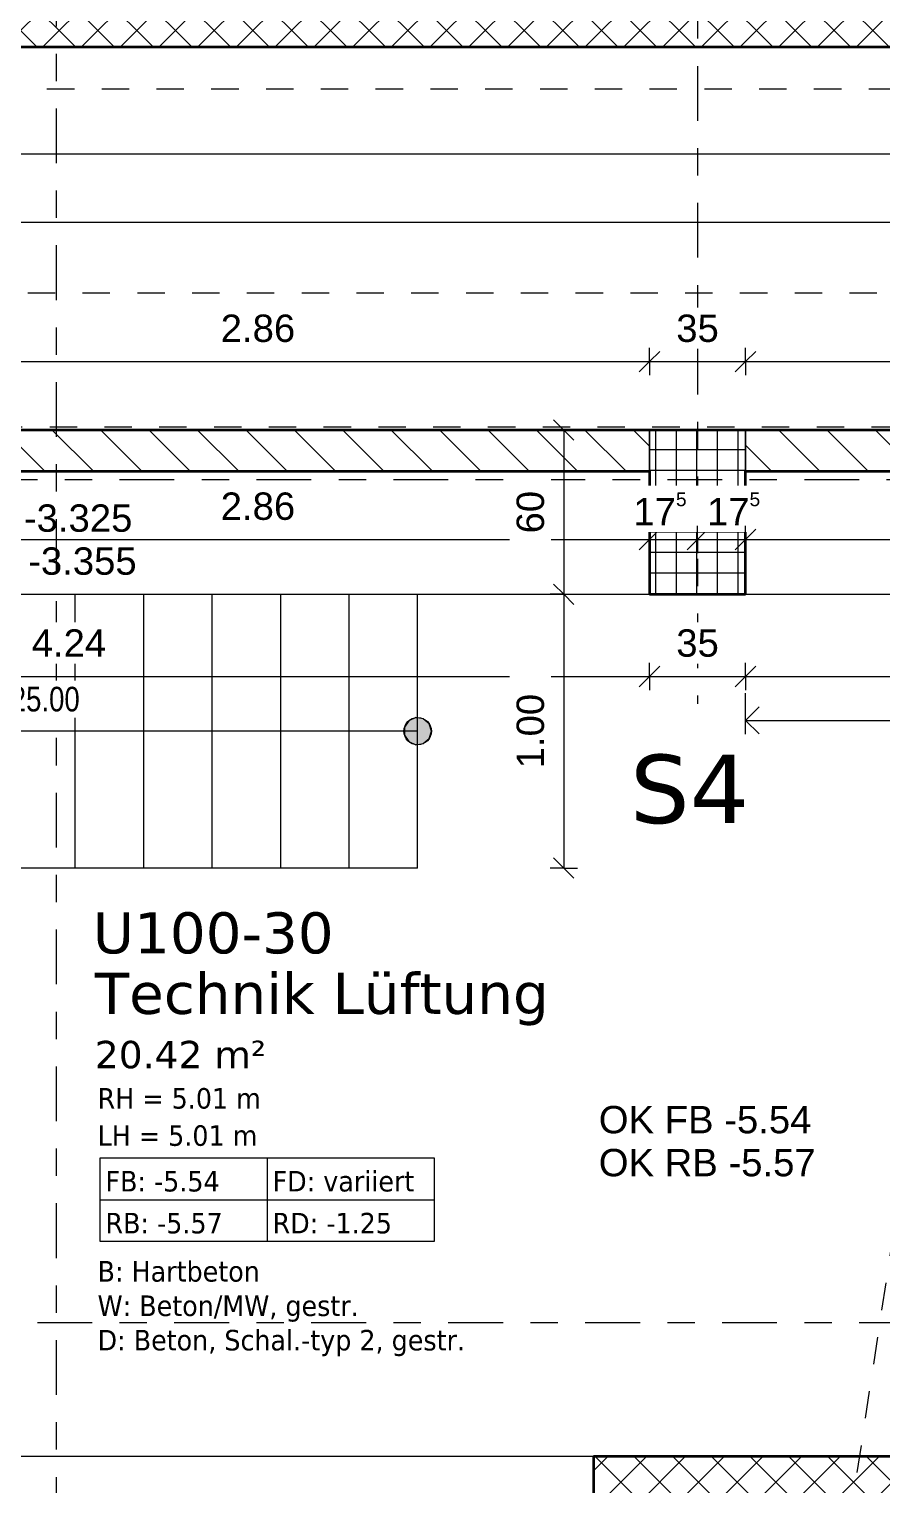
# Model space of a CAD drawing. Header units: metres. Extents: x -86 to 44, y -23 to 39.
# Drawn here: x -19.84 to -16.73, y 12.72 to 18.04 of the extents above; entities that cross this region are included whole.
import ezdxf

# ---------------------------------------------------------------- set-up
doc = ezdxf.new("R2010")
doc.units = ezdxf.units.M
for name, pattern in [('_Rasterlinie_', [0.375, 0.2, -0.05, 0.075, -0.05]), ('_Verdeckte Linien_', [0.15, 0.1, -0.05]), ('Strichpunkt - Fein', [0.2, 0.1, -0.05, 0, -0.05])]:
    doc.linetypes.add(name, pattern=pattern)
for name, color, linetype, lineweight in [('A-____-____-DIMS', 7, 'Continuous', 5), ('A-____-____-DIMS-50', 7, 'Continuous', 5), ('A-AREA-____-IDEN', 7, 'Continuous', 5), ('A-DETL-____-HDLN', 7, '_Verdeckte Linien_', 9), ('A-DETL-GENF-HDLN', 7, '_Verdeckte Linien_', 9), ('A-DETL-GENF-OTLN', 7, 'Continuous', 9), ('A-FLOR-____-OTLN', 7, 'Continuous', 9), ('A-WALL-____-MCUT', 7, 'Continuous', 35), ('A-WALL-____-PATT', 7, 'Continuous', 35), ('G-____-____-DIMS', 7, 'Continuous', 5), ('S-COLS-____-MCUT', 7, 'Continuous', 35), ('S-COLS-____-OTLN', 7, 'Continuous', 9), ('S-GRID-____-OTLN', 7, 'Continuous', 5), ('S-STRS-____-IDEN', 7, 'Continuous', 9), ('S-STRS-____-OTLN', 7, 'Continuous', 9)]:
    doc.layers.add(name, color=color, linetype=linetype, lineweight=lineweight)
doc.layers.add('A-DETL-____-OTLN', color=5, linetype='Continuous', lineweight=9, true_color=0x0000ff)
doc.layers.add('S-GRID-____-IDEN', color=7, linetype='Continuous', lineweight=9, true_color=0x5555aa)
doc.styles.add('Arial_1', font='arial.ttf', dxfattribs={"height": 0.1})
doc.styles.add('Arial_4', font='arial.ttf', dxfattribs={"width": 0.8, "height": 0.09})
doc.styles.add('Verdana_2', font='verdana.ttf', dxfattribs={"height": 0.1})
doc.styles.add('Verdana_3', font='verdana.ttf', dxfattribs={"width": 0.9, "height": 0.075})
doc.styles.add('Verdana_4', font='verdana.ttf', dxfattribs={"height": 0.15})
doc.styles.add('Verdana_B', font='verdana.ttf', dxfattribs={"height": 0.25})
doc.dimstyles.new('Arial_2_00mm_fein', dxfattribs={"dimscale": 0.3048, "dimtxt": 0.102026, "dimasz": 0.246063, "dimexe": 0.164042, "dimexo": 0.0625, "dimgap": 0.123031, "dimtad": 1, "dimdec": 1, "dimlfac": 100, "dimrnd": 0.5, "dimdsep": 46, "dimtxsty": 'Arial_1', "dimblk1": 'OBLIQUE', "dimblk2": 'OBLIQUE', "dimsah": 1, "dimcen": 0.09, "dimazin": 0, "dimtfac": 1, "dimtdec": 4, "dimtix": 1, "dimtmove": 0, "dimatfit": 3, "dimfxl": 0.164042, "dimfxlon": 1, "dimtvp": 1, "dimtfill": 1, "dimtolj": 1, "dimtzin": 0, "dimarcsym": 2})
doc.dimstyles.new('Arial_2_00mm_fein_2', dxfattribs={"dimscale": 0.3048, "dimtxt": 0.102026, "dimasz": 0.246063, "dimexe": 0.164042, "dimexo": 0.0625, "dimgap": 0.123031, "dimtad": 1, "dimrnd": 0.005, "dimzin": 0, "dimdsep": 46, "dimtxsty": 'Arial_1', "dimblk1": 'OBLIQUE', "dimblk2": 'OBLIQUE', "dimsah": 1, "dimcen": 0.09, "dimazin": 0, "dimtfac": 1, "dimtdec": 4, "dimtix": 1, "dimtmove": 0, "dimatfit": 3, "dimfxl": 0.164042, "dimfxlon": 1, "dimtvp": 1, "dimtfill": 1, "dimtolj": 1, "dimtzin": 0, "dimarcsym": 2})
doc.dimstyles.new('SUB_Rohbau_fein', dxfattribs={"dimscale": 0.3048, "dimtxt": 0.102026, "dimasz": 0.246063, "dimexe": 0.164042, "dimexo": 0.0625, "dimgap": 0.123031, "dimtad": 1, "dimdec": 1, "dimlfac": 100, "dimrnd": 0.5, "dimdsep": 46, "dimtxsty": 'Arial_1', "dimblk1": 'OBLIQUE', "dimblk2": 'OBLIQUE', "dimsah": 1, "dimcen": 0.09, "dimazin": 0, "dimtfac": 1, "dimtdec": 4, "dimtix": 1, "dimtmove": 0, "dimatfit": 3, "dimfxl": 0.164042, "dimfxlon": 1, "dimtvp": 1, "dimtfill": 1, "dimtolj": 1, "dimtzin": 0, "dimarcsym": 2})
doc.dimstyles.new('SUB_Rohbau_fein_1', dxfattribs={"dimscale": 0.3048, "dimtxt": 0.102026, "dimasz": 0.246063, "dimexe": 0.164042, "dimexo": 0.0625, "dimgap": 0.123031, "dimtad": 1, "dimrnd": 0.005, "dimzin": 0, "dimdsep": 46, "dimtxsty": 'Arial_1', "dimblk1": 'OBLIQUE', "dimblk2": 'OBLIQUE', "dimsah": 1, "dimcen": 0.09, "dimazin": 0, "dimtfac": 1, "dimtdec": 4, "dimtix": 1, "dimtmove": 0, "dimatfit": 3, "dimfxl": 0.164042, "dimfxlon": 1, "dimtvp": 1, "dimtfill": 1, "dimtolj": 1, "dimtzin": 0, "dimarcsym": 2})
doc.dimstyles.new('SUB_Rohbau_fein_3', dxfattribs={"dimscale": 0.3048, "dimtxt": 0.102026, "dimasz": 0.246063, "dimexe": 0.164042, "dimexo": 0.0625, "dimgap": 0.123031, "dimtad": 1, "dimdec": 1, "dimlfac": 100, "dimrnd": 0.5, "dimdsep": 46, "dimtxsty": 'Arial_1', "dimblk1": 'OBLIQUE', "dimblk2": 'OBLIQUE', "dimsah": 1, "dimcen": 0.09, "dimazin": 0, "dimtfac": 1, "dimtdec": 4, "dimtix": 1, "dimtmove": 2, "dimatfit": 3, "dimfxl": 0.164042, "dimfxlon": 1, "dimtvp": 1, "dimtfill": 1, "dimtolj": 1, "dimtzin": 0, "dimarcsym": 2})
doc.dimstyles.new('SUB_Rohbau_fein_6', dxfattribs={"dimscale": 0.3048, "dimtxt": 0.102026, "dimasz": 0.246063, "dimexe": 0.164042, "dimexo": 0.0625, "dimgap": 0.123031, "dimtad": 1, "dimdec": 1, "dimlfac": 100, "dimrnd": 0.5, "dimdsep": 46, "dimtxsty": 'Arial_1', "dimblk1": 'OBLIQUE', "dimblk2": 'OBLIQUE', "dimsah": 1, "dimcen": 0.09, "dimazin": 0, "dimtfac": 1, "dimtdec": 4, "dimtix": 1, "dimtmove": 0, "dimatfit": 3, "dimfxl": 0.164042, "dimfxlon": 1, "dimtvp": 1, "dimtfill": 1, "dimtolj": 1, "dimtzin": 0, "dimarcsym": 2})
doc.dimstyles.new('SUB_Rohbau_fein_7', dxfattribs={"dimscale": 0.3048, "dimtxt": 0.102026, "dimasz": 0.246063, "dimexe": 0.164042, "dimexo": 0.0625, "dimgap": 0.123031, "dimtad": 1, "dimrnd": 0.005, "dimzin": 0, "dimdsep": 46, "dimtxsty": 'Arial_1', "dimblk1": 'OBLIQUE', "dimblk2": 'OBLIQUE', "dimsah": 1, "dimcen": 0.09, "dimazin": 0, "dimtfac": 1, "dimtdec": 4, "dimtix": 1, "dimtmove": 0, "dimatfit": 3, "dimfxl": 0.164042, "dimfxlon": 1, "dimtvp": 1, "dimtfill": 1, "dimtolj": 1, "dimtzin": 0, "dimarcsym": 2})
pattern_1 = [(315, (0, 0), (0.08838835, 0.08838835), [])]
pattern_2 = [(45, (0, 0), (-0.07071068, 0.07071068), []), (135, (0, 0), (-0.07071068, -0.07071068), [])]

# ---------------------------------------------------------------- blocks, each defined once
blk = doc.blocks.new('Rampenpfeil - Geschnitten-31193017--01_UG_OK_FFB_AF')
at = {"layer": 'A-DETL-GENF-HDLN'}
blk.add_line((18.6248, 2.8275), (9.881, 4.1549), dxfattribs=at)
blk = doc.blocks.new('DE_Detailverweis - mit_Rahmen-56961560--01_UG_OK_FFB_AF')
at = {"layer": 'A-DETL-GENF-OTLN', "color": 30, "linetype": 'Strichpunkt - Fein', "true_color": 0xff8000}
blk.add_line((38.935, 0), (0, 0), dxfattribs=at)
blk = doc.blocks.new('DE_Detailverweis - mit_Rahmen-56961640--01_UG_OK_FFB_AF')
at = {"layer": 'A-DETL-GENF-OTLN', "color": 30, "linetype": 'Strichpunkt - Fein', "true_color": 0xff8000}
blk.add_line((0, 34.7174), (19.26, 34.7174), dxfattribs=at)
blk = doc.blocks.new('DIMBLOCK598--01_UG_OK_FFB_AF')
at = {"layer": 'A-____-____-DIMS-50'}
for p, q in [((-20.433, 16.1716), (-20.4705, 16.1341)), ((-20.433, 16.1716), (-20.433, 16.2216)), ((-20.433, 16.1716), (-20.3955, 16.2091)), ((-20.433, 16.1716), (-17.573, 16.1716)), ((-20.433, 16.1716), (-20.433, 16.1216)), ((-17.573, 16.1716), (-17.6105, 16.1341)), ((-17.573, 16.1716), (-17.573, 16.2216)), ((-17.573, 16.1716), (-17.5355, 16.2091)), ((-17.573, 16.1716), (-17.573, 16.1216))]:
    blk.add_line(p, q, dxfattribs=at)
at = {"layer": 'A-____-____-DIMS-50', "color": 0, "insert": (-19.1387, 16.3436), "char_height": 0.1, "width": 0.325653, "attachment_point": 1, "line_spacing_factor": 0.941778, "style": 'Arial_1', "bg_fill": 3, "box_fill_scale": 1.25, "bg_fill_color": 256, "bg_fill_true_color": 13158600, "bg_fill_transparency": 0}
blk.add_mtext('2.86', dxfattribs=at)
blk = doc.blocks.new('_Oblique')
at = {"color": 0, "linetype": 'ByBlock', "lineweight": -2}
blk.add_line((-0.5, -0.5), (0.5, 0.5), dxfattribs=at)
blk = doc.blocks.new('DIMBLOCK599--01_UG_OK_FFB_AF')
at = {"layer": 'A-____-____-DIMS-50'}
for p, q in [((-17.573, 16.1716), (-17.6105, 16.1341)), ((-17.573, 16.1716), (-17.573, 16.2216)), ((-17.573, 16.1716), (-17.5355, 16.2091)), ((-17.573, 16.1716), (-17.398, 16.1716)), ((-17.573, 16.1716), (-17.573, 16.1216)), ((-17.398, 16.1716), (-17.4355, 16.1341)), ((-17.398, 16.1716), (-17.398, 16.2216)), ((-17.398, 16.1716), (-17.3605, 16.2091)), ((-17.398, 16.1716), (-17.398, 16.1216))]:
    blk.add_line(p, q, dxfattribs=at)
at = {"layer": 'A-____-____-DIMS-50', "color": 0, "insert": (-17.6321, 16.3436), "char_height": 0.1, "width": 0.248525, "attachment_point": 1, "line_spacing_factor": 0.941778, "style": 'Arial_1', "bg_fill": 3, "box_fill_scale": 1.25, "bg_fill_color": 256, "bg_fill_true_color": 13158600, "bg_fill_transparency": 0}
blk.add_mtext('17\\A2\\H0.5x;\\S5^  ;\\H2x;', dxfattribs=at)
blk = doc.blocks.new('DIMBLOCK600--01_UG_OK_FFB_AF')
at = {"layer": 'A-____-____-DIMS-50'}
for p, q in [((-17.398, 16.1716), (-17.4355, 16.1341)), ((-17.398, 16.1716), (-17.398, 16.2216)), ((-17.398, 16.1716), (-17.3605, 16.2091)), ((-17.398, 16.1716), (-17.223, 16.1716)), ((-17.398, 16.1716), (-17.398, 16.1216)), ((-17.223, 16.1716), (-17.2605, 16.1341)), ((-17.223, 16.1716), (-17.223, 16.2216)), ((-17.223, 16.1716), (-17.1855, 16.2091)), ((-17.223, 16.1716), (-17.223, 16.1216))]:
    blk.add_line(p, q, dxfattribs=at)
at = {"layer": 'A-____-____-DIMS-50', "color": 0, "insert": (-17.3634, 16.3436), "char_height": 0.1, "width": 0.248525, "attachment_point": 1, "line_spacing_factor": 0.941778, "style": 'Arial_1', "bg_fill": 3, "box_fill_scale": 1.25, "bg_fill_color": 256, "bg_fill_true_color": 13158600, "bg_fill_transparency": 0}
blk.add_mtext('17\\A2\\H0.5x;\\S5^  ;\\H2x;', dxfattribs=at)
blk = doc.blocks.new('DIMBLOCK601--01_UG_OK_FFB_AF')
at = {"layer": 'A-____-____-DIMS-50'}
for p, q in [((-17.223, 16.1716), (-17.2605, 16.1341)), ((-17.223, 16.1716), (-17.223, 16.2216)), ((-17.223, 16.1716), (-17.1855, 16.2091)), ((-17.223, 16.1716), (-14.423, 16.1716)), ((-17.223, 16.1716), (-17.223, 16.1216)), ((-14.423, 16.1716), (-14.4605, 16.1341)), ((-14.423, 16.1716), (-14.423, 16.2216)), ((-14.423, 16.1716), (-14.3855, 16.2091)), ((-14.423, 16.1716), (-14.423, 16.1216))]:
    blk.add_line(p, q, dxfattribs=at)
at = {"layer": 'A-____-____-DIMS-50', "color": 0, "insert": (-15.9587, 16.3436), "char_height": 0.1, "width": 0.325653, "attachment_point": 1, "line_spacing_factor": 0.941778, "style": 'Arial_1', "bg_fill": 3, "box_fill_scale": 1.25, "bg_fill_color": 256, "bg_fill_true_color": 13158600, "bg_fill_transparency": 0}
blk.add_mtext('2.80', dxfattribs=at)
blk = doc.blocks.new('DIMBLOCK612--01_UG_OK_FFB_AF')
at = {"layer": 'A-____-____-DIMS-50'}
for p, q in [((-21.813, 15.6716), (-21.813, 15.7216)), ((-21.813, 15.6716), (-21.7755, 15.7091)), ((-17.573, 15.6716), (-17.573, 15.7216)), ((-17.573, 15.6716), (-17.5355, 15.7091)), ((-21.813, 15.6716), (-21.8505, 15.6341)), ((-21.813, 15.6716), (-17.573, 15.6716)), ((-21.813, 15.6716), (-21.813, 15.6216)), ((-17.573, 15.6716), (-17.6105, 15.6341)), ((-17.573, 15.6716), (-17.573, 15.6216))]:
    blk.add_line(p, q, dxfattribs=at)
at = {"layer": 'A-____-____-DIMS-50', "color": 0, "insert": (-19.8287, 15.8436), "char_height": 0.1, "width": 0.325653, "attachment_point": 1, "line_spacing_factor": 0.941778, "style": 'Arial_1', "bg_fill": 3, "box_fill_scale": 1.25, "bg_fill_color": 256, "bg_fill_true_color": 13158600, "bg_fill_transparency": 0}
blk.add_mtext('4.24', dxfattribs=at)
blk = doc.blocks.new('DIMBLOCK613--01_UG_OK_FFB_AF')
at = {"layer": 'A-____-____-DIMS-50'}
for p, q in [((-17.573, 15.6716), (-17.573, 15.7216)), ((-17.573, 15.6716), (-17.5355, 15.7091)), ((-17.223, 15.6716), (-17.223, 15.7216)), ((-17.223, 15.6716), (-17.1855, 15.7091)), ((-17.573, 15.6716), (-17.6105, 15.6341)), ((-17.573, 15.6716), (-17.223, 15.6716)), ((-17.573, 15.6716), (-17.573, 15.6216)), ((-17.223, 15.6716), (-17.2605, 15.6341)), ((-17.223, 15.6716), (-17.223, 15.6216))]:
    blk.add_line(p, q, dxfattribs=at)
at = {"layer": 'A-____-____-DIMS-50', "color": 0, "insert": (-17.4756, 15.8436), "char_height": 0.1, "width": 0.186088, "attachment_point": 1, "line_spacing_factor": 0.941778, "style": 'Arial_1', "bg_fill": 3, "box_fill_scale": 1.25, "bg_fill_color": 256, "bg_fill_true_color": 13158600, "bg_fill_transparency": 0}
blk.add_mtext('35', dxfattribs=at)
blk = doc.blocks.new('DIMBLOCK614--01_UG_OK_FFB_AF')
at = {"layer": 'A-____-____-DIMS-50'}
for p, q in [((-17.223, 15.6716), (-17.223, 15.7216)), ((-17.223, 15.6716), (-17.1855, 15.7091)), ((-14.423, 15.6716), (-14.423, 15.7216)), ((-14.423, 15.6716), (-14.3855, 15.7091)), ((-17.223, 15.6716), (-17.2605, 15.6341)), ((-17.223, 15.6716), (-14.423, 15.6716)), ((-17.223, 15.6716), (-17.223, 15.6216)), ((-14.423, 15.6716), (-14.4605, 15.6341)), ((-14.423, 15.6716), (-14.423, 15.6216))]:
    blk.add_line(p, q, dxfattribs=at)
at = {"layer": 'A-____-____-DIMS-50', "color": 0, "insert": (-15.9587, 15.8436), "char_height": 0.1, "width": 0.325653, "attachment_point": 1, "line_spacing_factor": 0.941778, "style": 'Arial_1', "bg_fill": 3, "box_fill_scale": 1.25, "bg_fill_color": 256, "bg_fill_true_color": 13158600, "bg_fill_transparency": 0}
blk.add_mtext('2.80', dxfattribs=at)
blk = doc.blocks.new('DIMBLOCK1273--01_UG_OK_FFB_AF')
at = {"layer": 'A-____-____-DIMS-50'}
for p, q in [((-20.433, 16.8216), (-20.433, 16.8716)), ((-17.573, 16.8216), (-17.573, 16.8716)), ((-20.433, 16.8216), (-20.4705, 16.7841)), ((-20.433, 16.8216), (-20.3955, 16.8591)), ((-20.433, 16.8216), (-17.573, 16.8216)), ((-20.433, 16.8216), (-20.433, 16.7716)), ((-17.573, 16.8216), (-17.6105, 16.7841)), ((-17.573, 16.8216), (-17.5355, 16.8591)), ((-17.573, 16.8216), (-17.573, 16.7716))]:
    blk.add_line(p, q, dxfattribs=at)
at = {"layer": 'A-____-____-DIMS-50', "color": 0, "insert": (-19.1387, 16.9936), "char_height": 0.1, "width": 0.325653, "attachment_point": 1, "line_spacing_factor": 0.941778, "style": 'Arial_1', "bg_fill": 3, "box_fill_scale": 1.25, "bg_fill_color": 256, "bg_fill_true_color": 13158600, "bg_fill_transparency": 0}
blk.add_mtext('2.86', dxfattribs=at)
blk = doc.blocks.new('DIMBLOCK1274--01_UG_OK_FFB_AF')
at = {"layer": 'A-____-____-DIMS-50'}
for p, q in [((-17.573, 16.8216), (-17.573, 16.8716)), ((-17.223, 16.8216), (-17.223, 16.8716)), ((-17.573, 16.8216), (-17.6105, 16.7841)), ((-17.573, 16.8216), (-17.5355, 16.8591)), ((-17.573, 16.8216), (-17.223, 16.8216)), ((-17.573, 16.8216), (-17.573, 16.7716)), ((-17.223, 16.8216), (-17.2605, 16.7841)), ((-17.223, 16.8216), (-17.1855, 16.8591)), ((-17.223, 16.8216), (-17.223, 16.7716))]:
    blk.add_line(p, q, dxfattribs=at)
at = {"layer": 'A-____-____-DIMS-50', "color": 0, "insert": (-17.4756, 16.9936), "char_height": 0.1, "width": 0.186088, "attachment_point": 1, "line_spacing_factor": 0.941778, "style": 'Arial_1', "bg_fill": 3, "box_fill_scale": 1.25, "bg_fill_color": 256, "bg_fill_true_color": 13158600, "bg_fill_transparency": 0}
blk.add_mtext('35', dxfattribs=at)
blk = doc.blocks.new('DIMBLOCK1275--01_UG_OK_FFB_AF')
at = {"layer": 'A-____-____-DIMS-50'}
for p, q in [((-17.223, 16.8216), (-17.223, 16.8716)), ((-14.138, 16.8216), (-14.138, 16.8716)), ((-17.223, 16.8216), (-17.2605, 16.7841)), ((-17.223, 16.8216), (-17.1855, 16.8591)), ((-17.223, 16.8216), (-14.138, 16.8216)), ((-17.223, 16.8216), (-17.223, 16.7716)), ((-14.138, 16.8216), (-14.1755, 16.7841)), ((-14.138, 16.8216), (-14.1005, 16.8591)), ((-14.138, 16.8216), (-14.138, 16.7716))]:
    blk.add_line(p, q, dxfattribs=at)
at = {"layer": 'A-____-____-DIMS-50', "color": 0, "insert": (-15.8422, 16.9936), "char_height": 0.1, "width": 0.388091, "attachment_point": 1, "line_spacing_factor": 0.941778, "style": 'Arial_1', "bg_fill": 3, "box_fill_scale": 1.25, "bg_fill_color": 256, "bg_fill_true_color": 13158600, "bg_fill_transparency": 0}
blk.add_mtext('3.08\\A2\\H0.5x;\\S5^  ;\\H2x;', dxfattribs=at)
blk = doc.blocks.new('DIMBLOCK1303--01_UG_OK_FFB_AF')
at = {"layer": 'A-____-____-DIMS-50'}
for p, q in [((-29.973, 17.5806), (-29.973, 17.6306)), ((-29.973, 17.5806), (-29.9355, 17.6181)), ((-15.983, 17.5806), (-15.983, 17.6306)), ((-15.983, 17.5806), (-15.9455, 17.6181)), ((-29.973, 17.5806), (-30.0105, 17.5431)), ((-29.973, 17.5806), (-15.983, 17.5806)), ((-29.973, 17.5806), (-29.973, 17.5306)), ((-15.983, 17.5806), (-16.0205, 17.5431)), ((-15.983, 17.5806), (-15.983, 17.5306))]:
    blk.add_line(p, q, dxfattribs=at)
at = {"layer": 'A-____-____-DIMS-50', "color": 0, "insert": (-23.1525, 17.7526), "char_height": 0.1, "width": 0.418697, "attachment_point": 1, "line_spacing_factor": 0.941778, "style": 'Arial_1', "bg_fill": 3, "box_fill_scale": 1.25, "bg_fill_color": 256, "bg_fill_true_color": 13158600, "bg_fill_transparency": 0}
blk.add_mtext('13.99', dxfattribs=at)
blk = doc.blocks.new('DIMBLOCK1316--01_UG_OK_FFB_AF')
at = {"layer": 'A-____-____-DIMS-50'}
for p, q in [((-32.408, 17.3306), (-32.408, 17.3806)), ((-32.408, 17.3306), (-32.3705, 17.3681)), ((-15.983, 17.3306), (-15.983, 17.3806)), ((-15.983, 17.3306), (-15.9455, 17.3681)), ((-32.408, 17.3306), (-32.4455, 17.2931)), ((-32.408, 17.3306), (-15.983, 17.3306)), ((-32.408, 17.3306), (-32.408, 17.2806)), ((-15.983, 17.3306), (-16.0205, 17.2931)), ((-15.983, 17.3306), (-15.983, 17.2806))]:
    blk.add_line(p, q, dxfattribs=at)
at = {"layer": 'A-____-____-DIMS-50', "color": 0, "insert": (-24.396, 17.5026), "char_height": 0.1, "width": 0.481134, "attachment_point": 1, "line_spacing_factor": 0.941778, "style": 'Arial_1', "bg_fill": 3, "box_fill_scale": 1.25, "bg_fill_color": 256, "bg_fill_true_color": 13158600, "bg_fill_transparency": 0}
blk.add_mtext('16.42\\A2\\H0.5x;\\S5^  ;\\H2x;', dxfattribs=at)
blk = doc.blocks.new('Beschriftung_Räume-SUB - Vollständig-17704717--01_UG_OK_FFB_AF')
at = {"layer": 'A-AREA-____-IDEN'}
for p, q in [((0, -0.01825), (0.0244, -0.01825)), ((0, -0.02438), (0, -0.01825)), ((0.0122, -0.01825), (0.0122, -0.02438)), ((0.0244, -0.01825), (0.0244, -0.02438)), ((0, -0.02132), (0.0244, -0.02132)), ((0.0244, -0.02438), (0, -0.02438))]:
    blk.add_line(p, q, dxfattribs=at)
blk = doc.blocks.new('DIMBLOCK1353--01_UG_OK_FFB_AF')
at = {"layer": 'A-____-____-DIMS-50'}
for p, q in [((-17.8865, 16.5716), (-17.924, 16.6091)), ((-17.8865, 16.5716), (-17.9365, 16.5716)), ((-17.8865, 16.5716), (-17.8865, 15.9716)), ((-17.8865, 16.5716), (-17.849, 16.5341)), ((-17.8865, 16.5716), (-17.8365, 16.5716)), ((-17.8865, 15.9716), (-17.9365, 15.9716)), ((-17.8865, 15.9716), (-17.924, 16.0091)), ((-17.8865, 15.9716), (-17.849, 15.9341)), ((-17.8865, 15.9716), (-17.8365, 15.9716))]:
    blk.add_line(p, q, dxfattribs=at)
at = {"layer": 'A-____-____-DIMS-50', "color": 0, "insert": (-18.0585, 16.194), "char_height": 0.1, "width": 0.186088, "attachment_point": 1, "rotation": 90, "line_spacing_factor": 0.941778, "style": 'Arial_1', "bg_fill": 3, "box_fill_scale": 1.25, "bg_fill_color": 256, "bg_fill_true_color": 13158600, "bg_fill_transparency": 0}
blk.add_mtext('60', dxfattribs=at)
blk = doc.blocks.new('DIMBLOCK1354--01_UG_OK_FFB_AF')
at = {"layer": 'A-____-____-DIMS-50'}
for p, q in [((-17.8865, 15.9716), (-17.9365, 15.9716)), ((-17.8865, 15.9716), (-17.924, 16.0091)), ((-17.8865, 15.9716), (-17.8865, 14.9716)), ((-17.8865, 15.9716), (-17.849, 15.9341)), ((-17.8865, 15.9716), (-17.8365, 15.9716)), ((-17.8865, 14.9716), (-17.924, 15.0091)), ((-17.8865, 14.9716), (-17.9365, 14.9716)), ((-17.8865, 14.9716), (-17.849, 14.9341)), ((-17.8865, 14.9716), (-17.8365, 14.9716))]:
    blk.add_line(p, q, dxfattribs=at)
at = {"layer": 'A-____-____-DIMS-50', "color": 0, "insert": (-18.0585, 15.3359), "char_height": 0.1, "width": 0.325653, "attachment_point": 1, "rotation": 90, "line_spacing_factor": 0.941778, "style": 'Arial_1', "bg_fill": 3, "box_fill_scale": 1.25, "bg_fill_color": 256, "bg_fill_true_color": 13158600, "bg_fill_transparency": 0}
blk.add_mtext('1.00', dxfattribs=at)

msp = doc.modelspace()

# ---------------------------------------------------------------- hatches: boundary and pattern name
at = {"layer": 'A-WALL-____-PATT', "lineweight": 9}
h = msp.add_hatch(dxfattribs=at)
h.set_pattern_fill('FP_1', color=256, style=0, pattern_type=2)
h.set_pattern_definition(pattern_2)
h.paths.add_polyline_path([(-25.0335, 17.9716), (-16.283, 17.9716), (-16.283, 18.2716), (-25.493, 18.2716), (-25.493, 17.9716)])
at = {"layer": 'A-WALL-____-PATT', "lineweight": 9, "true_color": 0x787878}
h = msp.add_hatch(dxfattribs=at)
h.set_pattern_fill('FP_3', color=8, style=0, pattern_type=2)
h.set_pattern_definition(pattern_1)
h.paths.add_polyline_path([(-17.573, 16.4216), (-17.573, 16.5716), (-20.433, 16.5716), (-20.433, 16.4216), (-18.9641, 16.4216)])
h.paths.add_polyline_path([(-21.7645, 16.4216), (-21.713, 16.4216), (-21.713, 16.5716), (-21.813, 16.5716), (-21.813, 16.4216)])
h = msp.add_hatch(dxfattribs=at)
h.set_pattern_fill('FP_3', color=8, style=0, pattern_type=2)
h.set_pattern_definition(pattern_1)
h.paths.add_polyline_path([(-10.8716, 16.4216), (-8.393, 16.4216), (-8.393, 16.5716), (-11.078, 16.5716), (-11.078, 16.4216), (-10.898, 16.4216)])
h.paths.add_polyline_path([(-15.4879, 16.4216), (-14.138, 16.4216), (-14.138, 16.5716), (-17.223, 16.5716), (-17.223, 16.4216), (-15.727, 16.4216)])
h.paths.add_polyline_path([(-12.8947, 16.4216), (-12.128, 16.4216), (-12.128, 16.5716), (-13.088, 16.5716), (-13.088, 16.4216), (-12.983, 16.4216)])
at = {"layer": 'A-WALL-____-PATT', "lineweight": 9}
h = msp.add_hatch(dxfattribs=at)
h.set_pattern_fill('FP_1', color=256, style=0, pattern_type=2)
h.set_pattern_definition(pattern_2)
h.paths.add_polyline_path([(-17.4137, 12.6416), (-14.243, 12.6416), (-14.243, 12.8216), (-17.778, 12.8216), (-17.778, 12.6416), (-17.598, 12.6416)])
at = {"layer": 'S-COLS-____-OTLN'}
h = msp.add_hatch(dxfattribs=at)
h.set_pattern_fill('FP_2', color=256, style=0, pattern_type=2)
h.set_pattern_definition([(0, (0, 0), (0, 0.075), []), (90, (0, 0), (-0.075, 5e-18), [])])
h.paths.add_polyline_path([(-17.573, 15.9716), (-17.223, 15.9716), (-17.223, 16.5716), (-17.573, 16.5716), (-17.573, 16.4216)])
at = {"layer": 'S-STRS-____-OTLN'}
h = msp.add_hatch(color=256, dxfattribs=at)
edge = h.paths.add_edge_path()
edge.add_arc((-18.4197, 15.4716), 0.05, 0, 360)
msp.add_hatch(color=256, dxfattribs=at).paths.add_polyline_path([(-18.4268, 15.4221), (-18.399, 15.4261), (-18.3777, 15.4445), (-18.3697, 15.4716), (-18.3777, 15.4986), (-18.399, 15.517), (-18.4268, 15.5211), (-18.4525, 15.5093), (-18.4677, 15.4856), (-18.4677, 15.4575), (-18.4525, 15.4338)])

# ---------------------------------------------------------------- linework, layer by layer
at = {"layer": 'A-DETL-____-HDLN'}
msp.add_line((-13.943, 17.0716), (-22.163, 17.0716), dxfattribs=at)
at = {"layer": 'A-DETL-____-OTLN', "color": 7}
for p, q in [((-17.223, 15.4608), (-17.223, 15.6108)), ((-17.223, 15.5108), (-17.1735, 15.5603)), ((-17.223, 15.5108), (-14.423, 15.5108)), ((-17.223, 15.5108), (-17.1735, 15.4613))]:
    msp.add_line(p, q, dxfattribs=at)
at = {"layer": 'A-FLOR-____-OTLN'}
for p, q in [((-21.7645, 15.9716), (-17.573, 15.9716)), ((-17.223, 15.9716), (-14.423, 15.9716)), ((-17.778, 12.8216), (-20.0485, 12.8216))]:
    msp.add_line(p, q, dxfattribs=at)
at = {"layer": 'A-WALL-____-MCUT'}
for p, q in [((-29.973, 17.9716), (-15.983, 17.9716)), ((-17.573, 16.5716), (-20.433, 16.5716)), ((-14.138, 16.5716), (-17.223, 16.5716)), ((-20.433, 16.4216), (-17.573, 16.4216)), ((-17.223, 16.4216), (-14.138, 16.4216)), ((-14.423, 12.8216), (-17.778, 12.8216)), ((-17.778, 12.8216), (-17.778, 9.5381))]:
    msp.add_line(p, q, dxfattribs=at)
at = {"layer": 'A-WALL-____-MCUT', "lineweight": 9}
for p, q in [((-17.573, 16.4216), (-17.573, 16.5716)), ((-17.223, 16.5716), (-17.223, 16.4216))]:
    msp.add_line(p, q, dxfattribs=at)
at = {"layer": 'S-COLS-____-MCUT'}
for p, q in [((-17.223, 16.5716), (-17.573, 16.5716)), ((-17.573, 16.4216), (-17.573, 15.9716)), ((-17.223, 15.9716), (-17.223, 16.4216)), ((-17.573, 15.9716), (-17.223, 15.9716))]:
    msp.add_line(p, q, dxfattribs=at)
at = {"layer": 'S-COLS-____-OTLN'}
for p, q in [((-17.573, 16.5716), (-17.573, 16.4216)), ((-17.223, 16.4216), (-17.223, 16.5716))]:
    msp.add_line(p, q, dxfattribs=at)
at = {"layer": 'S-GRID-____-OTLN', "color": 8, "linetype": '_Rasterlinie_', "true_color": 0x808080}
for p, q in [((-17.398, 35.9016), (-17.398, 15.5711)), ((-19.738, -3.9534), (-19.738, 34.9016)), ((-33.508, 16.3916), (28.7515, 16.3916)), ((-34.308, 13.3116), (27.9515, 13.3116))]:
    msp.add_line(p, q, dxfattribs=at)
at = {"layer": 'S-STRS-____-OTLN', "linetype": '_Verdeckte Linien_'}
for p, q in [((-19.6697, 14.9716), (-19.6697, 15.9716)), ((-19.4197, 14.9716), (-19.4197, 15.9716)), ((-19.1697, 14.9716), (-19.1697, 15.9716)), ((-18.9197, 14.9716), (-18.9197, 15.9716)), ((-18.6697, 14.9716), (-18.6697, 15.9716)), ((-18.4197, 14.9716), (-18.4197, 15.9716))]:
    msp.add_line(p, q, dxfattribs=at)
at = {"layer": 'S-STRS-____-OTLN'}
for p, q in [((-19.6697, 14.9716), (-19.6697, 15.9716)), ((-19.4197, 14.9716), (-19.4197, 15.9716)), ((-19.1697, 14.9716), (-19.1697, 15.9716)), ((-18.9197, 14.9716), (-18.9197, 15.9716)), ((-18.6697, 14.9716), (-18.6697, 15.9716)), ((-18.4197, 14.9716), (-18.4197, 15.9716)), ((-18.4525, 15.5093), (-18.4677, 15.4856)), ((-18.4677, 15.4856), (-18.4677, 15.4575)), ((-18.4268, 15.5211), (-18.4525, 15.5093)), ((-18.399, 15.517), (-18.4268, 15.5211)), ((-18.3777, 15.4986), (-18.399, 15.517)), ((-18.3697, 15.4716), (-18.3777, 15.4986)), ((-19.6697, 15.4716), (-19.9197, 15.4716)), ((-19.4197, 15.4716), (-19.6697, 15.4716)), ((-19.1697, 15.4716), (-19.4197, 15.4716)), ((-18.9197, 15.4716), (-19.1697, 15.4716)), ((-18.6697, 15.4716), (-18.9197, 15.4716)), ((-18.4197, 15.4716), (-18.6697, 15.4716)), ((-18.4677, 15.4575), (-18.4525, 15.4338)), ((-18.4525, 15.4338), (-18.4268, 15.4221)), ((-18.4268, 15.4221), (-18.399, 15.4261)), ((-18.399, 15.4261), (-18.3777, 15.4445)), ((-18.3777, 15.4445), (-18.3697, 15.4716)), ((-19.6697, 14.9716), (-19.9197, 14.9716)), ((-19.4197, 14.9716), (-19.6697, 14.9716)), ((-19.1697, 14.9716), (-19.4197, 14.9716)), ((-18.9197, 14.9716), (-19.1697, 14.9716)), ((-18.6697, 14.9716), (-18.9197, 14.9716)), ((-18.4197, 14.9716), (-18.6697, 14.9716))]:
    msp.add_line(p, q, dxfattribs=at)
msp.add_circle((-18.4197, 15.4716), 0.05, dxfattribs=at)

# ---------------------------------------------------------------- block references
at = {"layer": 'A-AREA-____-IDEN', "xscale": 49.99999999999998, "yscale": 49.99999999999998, "zscale": 49.99999999999998}
msp.add_blockref('Beschriftung_Räume-SUB - Vollständig-17704717--01_UG_OK_FFB_AF', (-19.5789, 14.8255), dxfattribs=at)
at = {"layer": 'A-DETL-GENF-OTLN', "color": 30, "true_color": 0xff8000}
for name, p in [('DE_Detailverweis - mit_Rahmen-56961560--01_UG_OK_FFB_AF', (-33.008, 17.8166)), ('DE_Detailverweis - mit_Rahmen-56961640--01_UG_OK_FFB_AF', (-22.563, -18.1334))]:
    msp.add_blockref(name, p, dxfattribs=at)
at = {"layer": 'A-DETL-GENF-OTLN', "rotation": 89.99999999999991}
msp.add_blockref('Rampenpfeil - Geschnitten-31193017--01_UG_OK_FFB_AF', (-13.433, -2.2033), dxfattribs=at)

# ---------------------------------------------------------------- texts
at = {"layer": 'A-AREA-____-IDEN', "attachment_point": 1}
for s, insert, char_height, width, style in [('U100-30', (-19.6058, 14.8097), 0.15, 1.074261, 'Verdana_4'), ('Technik Lüftung', (-19.5986, 14.5886), 0.15, 1.97616, 'Verdana_4'), ('20.42 m²', (-19.5982, 14.3401), 0.1, 0.817721, 'Verdana_2'), ('RH = 5.01 m', (-19.5882, 14.1676), 0.075, 0.750379, 'Verdana_3'), ('LH = 5.01 m', (-19.5882, 14.0316), 0.075, 0.735949, 'Verdana_3'), ('FB: -5.54', (-19.5594, 13.8648), 0.075, 0.551962, 'Verdana_3'), ('FD: variiert', (-18.9494, 13.8648), 0.075, 0.667405, 'Verdana_3'), ('RB: -5.57', (-19.5594, 13.7117), 0.075, 0.566392, 'Verdana_3'), ('RD: -1.25', (-18.9494, 13.7117), 0.075, 0.577215, 'Verdana_3'), ('B: Hartbeton', (-19.5882, 13.5355), 0.075, 0.753987, 'Verdana_3'), ('W: Beton/MW, gestr.', (-19.5882, 13.4098), 0.075, 1.237405, 'Verdana_3'), ('D: Beton, Schal.-typ 2, gestr.', (-19.5882, 13.2841), 0.075, 1.73886, 'Verdana_3')]:
    msp.add_mtext(s, dxfattribs=dict(at, insert=insert, char_height=char_height, width=width, style=style))
at = {"layer": 'G-____-____-DIMS', "insert": (-17.7585, 14.1023), "char_height": 0.1, "width": 0.946353, "attachment_point": 1, "line_spacing_factor": 0.941778, "style": 'Arial_1'}
msp.add_mtext('OK FB -5.54\\POK RB -5.57', dxfattribs=at)
at = {"layer": 'S-GRID-____-IDEN', "color": 8, "lineweight": 5, "true_color": 0x808080, "insert": (-17.6445, 15.3857), "char_height": 0.25, "width": 0.593249, "attachment_point": 1, "style": 'Verdana_B'}
msp.add_mtext('S4', dxfattribs=at)

# ---------------------------------------------------------------- next in the draw order: dimensions: what is measured, and where the dimension line sits
at = {"layer": 'A-____-____-DIMS'}
for base, p1, p2, dimstyle, override, picture, middle in [((-15.983, 17.5806), (-29.973, 17.6306), (-15.983, 17.6306), 'Arial_2_00mm_fein_2', {"dimpost": '<>', "dimfxl": 13.99}, 'DIMBLOCK1303--01_UG_OK_FFB_AF', (-22.978, 17.6692)), ((-17.573, 16.8216), (-20.433, 16.8716), (-17.573, 16.7716), 'Arial_2_00mm_fein_2', {"dimpost": '<>', "dimfxl": 2.861748}, 'DIMBLOCK1273--01_UG_OK_FFB_AF', (-19.003, 16.9101)), ((-17.573, 16.1716), (-20.433, 16.2216), (-17.573, 16.2216), 'SUB_Rohbau_fein_1', {"dimpost": '<>', "dimfxl": 2.86}, 'DIMBLOCK598--01_UG_OK_FFB_AF', (-19.003, 16.2601)), ((-17.573, 15.6716), (-21.813, 15.7216), (-17.573, 15.7216), 'SUB_Rohbau_fein_1', {"dimpost": '<>', "dimfxl": 4.24}, 'DIMBLOCK612--01_UG_OK_FFB_AF', (-19.693, 15.7593))]:
    dim = msp.add_linear_dim(base=base, p1=p1, p2=p2, dimstyle=dimstyle, override=override, dxfattribs=at)
    dim.commit()
    dim.dimension.update_dxf_attribs({"geometry": picture, "text_midpoint": middle})

# ---------------------------------------------------------------- next in the draw order: texts
at = {"layer": 'G-____-____-DIMS', "insert": (-20.3151, 16.3), "char_height": 0.1, "width": 1.039397, "attachment_point": 1, "line_spacing_factor": 0.941778, "style": 'Arial_1'}
msp.add_mtext('OK FB -3.325\\POK RB -3.355', dxfattribs=at)
at = {"layer": 'S-STRS-____-IDEN', "lineweight": 5, "insert": (-20.425, 15.6336), "char_height": 0.09, "width": 0.90751, "attachment_point": 1, "style": 'Arial_4', "bg_fill": 3, "box_fill_scale": 1.25, "bg_fill_color": 256, "bg_fill_true_color": 13158600, "bg_fill_transparency": 0}
msp.add_mtext('9 x 24.61 x 25.00', dxfattribs=at)

# ---------------------------------------------------------------- next in the draw order: dimensions: what is measured, and where the dimension line sits
at = {"layer": 'A-____-____-DIMS'}
dim = msp.add_linear_dim(base=(-15.983, 17.3306), p1=(-32.408, 17.3806), p2=(-15.983, 17.3806), text='\\A1;16.42\\Q;{\\A1;{\\H0.5x;\\S5^ ;}}', dimstyle='SUB_Rohbau_fein_7', override={"dimpost": '<>', "dimfxl": 16.425}, dxfattribs=at)
dim.commit()
dim.dimension.update_dxf_attribs({"geometry": 'DIMBLOCK1316--01_UG_OK_FFB_AF', "text_midpoint": (-24.1955, 17.4192)})
for base, p1, p2, dimstyle, picture, middle in [((-17.223, 16.8216), (-17.573, 16.7716), (-17.223, 16.7716), 'Arial_2_00mm_fein', 'DIMBLOCK1274--01_UG_OK_FFB_AF', (-17.398, 16.9102)), ((-17.223, 15.6716), (-17.573, 15.7216), (-17.223, 15.7216), 'SUB_Rohbau_fein', 'DIMBLOCK613--01_UG_OK_FFB_AF', (-17.398, 15.7602))]:
    dim = msp.add_linear_dim(base=base, p1=p1, p2=p2, dimstyle=dimstyle, override={"dimpost": '<>', "dimfxl": 0.35}, dxfattribs=at)
    dim.commit()
    dim.dimension.update_dxf_attribs({"geometry": picture, "text_midpoint": middle})
dim = msp.add_linear_dim(base=(-17.8865, 15.9716), p1=(-17.8365, 16.5716), p2=(-17.9365, 15.9716), angle=90, dimstyle='SUB_Rohbau_fein_6', override={"dimpost": '<>', "dimfxl": 0.608276}, dxfattribs=at)
dim.commit()
dim.dimension.update_dxf_attribs({"geometry": 'DIMBLOCK1353--01_UG_OK_FFB_AF', "text_midpoint": (-17.975, 16.2716)})
dim = msp.add_linear_dim(base=(-17.398, 16.1716), p1=(-17.573, 16.2216), p2=(-17.398, 16.2216), text='\\A1;17\\Q;{\\A1;{\\H0.5x;\\S5^ ;}}', dimstyle='SUB_Rohbau_fein_3', override={"dimpost": '<>', "dimfxl": 0.175}, dxfattribs=at)
dim.commit()
dim.dimension.update_dxf_attribs({"geometry": 'DIMBLOCK599--01_UG_OK_FFB_AF', "text_midpoint": (-17.5079, 16.2769), "dimtype": 160})

# ---------------------------------------------------------------- next in the draw order: dimensions: what is measured, and where the dimension line sits
dim = msp.add_linear_dim(base=(-14.138, 16.8216), p1=(-17.223, 16.7716), p2=(-14.138, 16.8716), text='\\A1;3.08\\Q;{\\A1;{\\H0.5x;\\S5^ ;}}', dimstyle='Arial_2_00mm_fein_2', override={"dimpost": '<>', "dimfxl": 3.08662}, dxfattribs=at)
dim.commit()
dim.dimension.update_dxf_attribs({"geometry": 'DIMBLOCK1275--01_UG_OK_FFB_AF', "text_midpoint": (-15.6805, 16.9102)})
dim = msp.add_linear_dim(base=(-17.223, 16.1716), p1=(-17.398, 16.2216), p2=(-17.223, 16.2216), text='\\A1;17\\Q;{\\A1;{\\H0.5x;\\S5^ ;}}', dimstyle='SUB_Rohbau_fein_3', override={"dimpost": '<>', "dimfxl": 0.175}, dxfattribs=at)
dim.commit()
dim.dimension.update_dxf_attribs({"geometry": 'DIMBLOCK600--01_UG_OK_FFB_AF', "text_midpoint": (-17.2391, 16.2769), "dimtype": 160})
dim = msp.add_linear_dim(base=(-17.8865, 14.9716), p1=(-17.9365, 15.9716), p2=(-17.9365, 14.9716), angle=90, dimstyle='SUB_Rohbau_fein_6', override={"dimpost": '<>', "dimfxl": 1}, dxfattribs=at)
dim.commit()
dim.dimension.update_dxf_attribs({"geometry": 'DIMBLOCK1354--01_UG_OK_FFB_AF', "text_midpoint": (-17.975, 15.4716)})
dim = msp.add_linear_dim(base=(-14.423, 15.6716), p1=(-17.223, 15.7216), p2=(-14.423, 15.7216), dimstyle='SUB_Rohbau_fein_1', override={"dimpost": '<>', "dimfxl": 2.8}, dxfattribs=at)
dim.commit()
dim.dimension.update_dxf_attribs({"geometry": 'DIMBLOCK614--01_UG_OK_FFB_AF', "text_midpoint": (-15.823, 15.7601)})

# ---------------------------------------------------------------- next in the draw order: dimensions: what is measured, and where the dimension line sits
dim = msp.add_linear_dim(base=(-14.423, 16.1716), p1=(-17.223, 16.2216), p2=(-14.423, 16.2216), dimstyle='SUB_Rohbau_fein_1', override={"dimpost": '<>', "dimfxl": 2.8}, dxfattribs=at)
dim.commit()
dim.dimension.update_dxf_attribs({"geometry": 'DIMBLOCK601--01_UG_OK_FFB_AF', "text_midpoint": (-15.823, 16.2601)})

doc.saveas('drawing.dxf')
